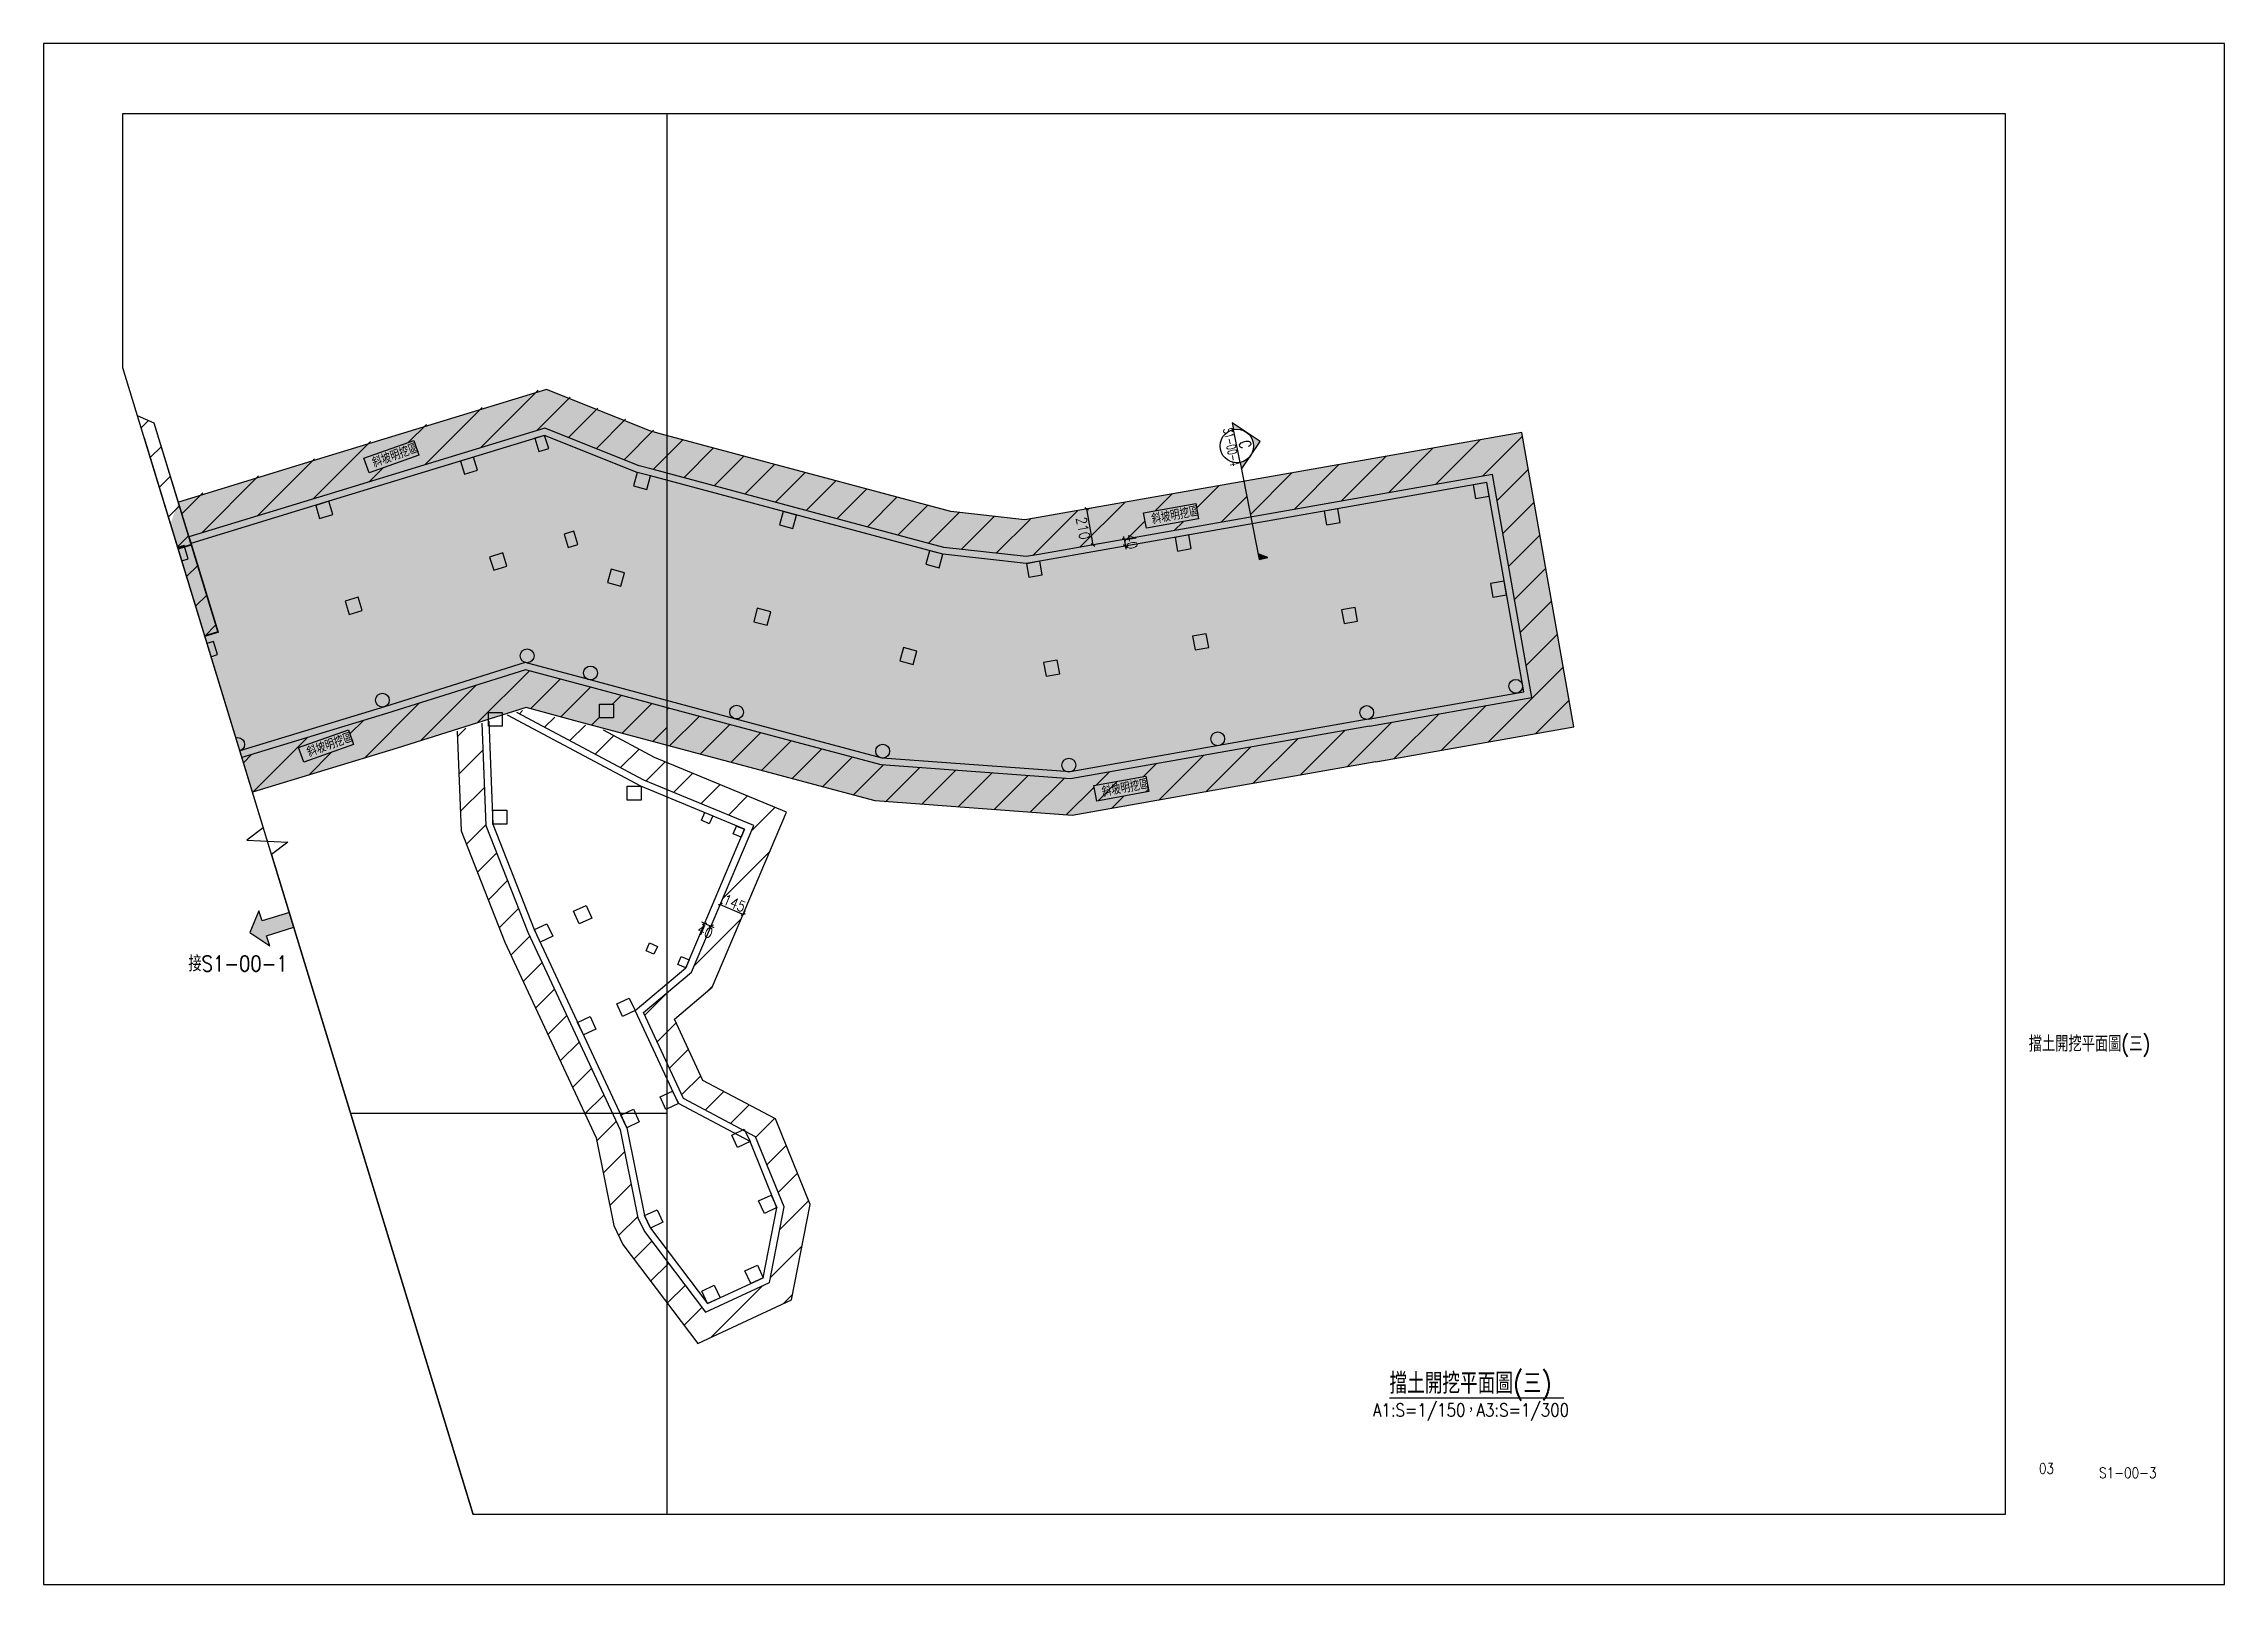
# Paper-space layout 'S1-00-3-擋土開挖平面圖(三)' of a CAD drawing. Header units: centimetres. Extents: x 0 to 84.1, y 0 to 59.4.
# The model-space entities are those that its viewports show. They can reach past a viewport. Long polylines and large blocks are cut down to what shows.
import ezdxf
from ezdxf.enums import TextEntityAlignment as Align

# ---------------------------------------------------------------- set-up
doc = ezdxf.new("R2010")
doc.units = ezdxf.units.CM
doc.linetypes.add('CENTER', pattern=[2, 1.25, -0.25, 0.25, -0.25])
doc.linetypes.add('HIDDEN', pattern=[0.375, 0.25, -0.125])
doc.layers.get('0').update_dxf_attribs({"color": 8})
for name, color, linetype in [('0S-COL-H', 8, 'HIDDEN'), ('0S-開挖', 3, 'Continuous'), ('1', 1, 'Continuous'), ('1S-TEXT', 7, 'Continuous'), ('detail', 1, 'Continuous'), ('DIM', 4, 'Continuous'), ('TEXT', 7, 'Continuous')]:
    doc.layers.add(name, color=color, linetype=linetype)
for name, color, linetype, plot in [('0S-frame', 8, 'Continuous', False), ('0S-繪圖區', 171, 'Continuous', False), ('MV', 8, 'Continuous', False)]:
    doc.layers.add(name, color=color, linetype=linetype, plot=plot)
doc.styles.add('ae', font='romans.shx', dxfattribs={"bigfont": 'chineset.shx'})
doc.styles.add('CHINA', font='romans.shx', dxfattribs={"width": 0.85, "bigfont": 'chineset.shx'})
doc.dimstyles.new('150', dxfattribs={"dimscale": 150, "dimtxt": 0.4, "dimasz": 0.12, "dimexe": 0.02, "dimexo": 0.14, "dimgap": 0.06, "dimtad": 2, "dimdec": 3, "dimdsep": 46, "dimtxsty": 'CHINA', "dimblk1": 'OBLIQUE', "dimblk2": 'OBLIQUE', "dimsah": 1, "dimcen": 0.5, "dimdle": 0.01, "dimclrd": 4, "dimclre": 4, "dimclrt": 4, "dimadec": 0, "dimazin": 0, "dimtfac": 1, "dimtdec": 1, "dimtix": 1, "dimtmove": 2, "dimatfit": 3, "dimfxl": 0.14, "dimtolj": 1, "dimtzin": 0, "dimarcsym": 0})

# ---------------------------------------------------------------- blocks, each defined once
blk = doc.blocks.new('0S-柱位-開挖')
for points in [[(8527, 4713), (8470, 4696), (8494, 4619), (8551, 4637), (8527, 4713)], [(8116, 4588), (8040, 4564), (8063, 4488), (8140, 4511), (8116, 4588)], [(9140, 4479), (9062, 4499), (9042, 4422), (9119, 4401), (9140, 4479)], [(13978, 4441), (13899, 4427), (13913, 4348), (13991, 4362), (13978, 4441)], [(7280, 4332), (7203, 4308), (7226, 4232), (7303, 4255), (7280, 4332)], [(9985, 4252), (9908, 4273), (9887, 4196), (9964, 4175), (9985, 4252)], [(13116, 4289), (13037, 4275), (13051, 4196), (13130, 4210), (13116, 4289)], [(6443, 4076), (6366, 4052), (6390, 3976), (6466, 3999), (6443, 4076)], [(8697, 4159), (8640, 4141), (8663, 4065), (8720, 4082), (8697, 4159)], [(10830, 4026), (10753, 4046), (10732, 3969), (10809, 3948), (10830, 4026)], [(12254, 4137), (12175, 4123), (12189, 4044), (12268, 4058), (12254, 4137)], [(8286, 4033), (8209, 4009), (8233, 3933), (8309, 3956), (8286, 4033)], [(8990, 3918), (8912, 3939), (8892, 3862), (8969, 3841), (8990, 3918)], [(11392, 3985), (11314, 3971), (11328, 3893), (11406, 3906), (11392, 3985)], [(14078, 3870), (13999, 3856), (14013, 3777), (14092, 3791), (14078, 3870)], [(7449, 3777), (7373, 3754), (7396, 3677), (7472, 3701), (7449, 3777)], [(9835, 3692), (9757, 3713), (9737, 3635), (9814, 3615), (9835, 3692)], [(13217, 3718), (13138, 3704), (13152, 3625), (13230, 3639), (13217, 3718)], [(12355, 3566), (12276, 3552), (12290, 3473), (12369, 3487), (12355, 3566)], [(6612, 3521), (6536, 3498), (6559, 3421), (6636, 3445), (6612, 3521)], [(10680, 3465), (10603, 3486), (10582, 3409), (10659, 3388), (10680, 3465)], [(11493, 3414), (11414, 3400), (11428, 3321), (11507, 3335), (11493, 3414)], [(8845, 3159), (8925, 3159), (8925, 3079), (8845, 3079)], [(8202, 3111), (8282, 3111), (8282, 3031), (8202, 3031)], [(9005, 2684), (9085, 2684), (9085, 2604), (9005, 2604)], [(8228, 2545), (8308, 2545), (8308, 2465), (8228, 2465)], [(9454, 2533), (9500, 2513), (9480, 2467), (9434, 2487)], [(9638, 2454), (9684, 2435), (9665, 2389), (9619, 2408)], [(8767, 1995), (8801, 1922), (8728, 1888), (8694, 1961)], [(8540, 1889), (8574, 1817), (8501, 1783), (8468, 1855)], [(9134, 1778), (9180, 1758), (9160, 1712), (9114, 1732)], [(9318, 1700), (9364, 1680), (9344, 1634), (9298, 1654)], [(9017, 1459), (9051, 1387), (8978, 1353), (8945, 1425)], [(8791, 1352), (8824, 1280), (8752, 1246), (8718, 1318)], [(9267, 921), (9301, 849), (9229, 815), (9195, 887)], [(9041, 816), (9075, 743), (9002, 709), (8968, 782)], [(9682, 701), (9716, 629), (9644, 595), (9610, 667)], [(9837, 319), (9871, 247), (9799, 213), (9765, 286)], [(9178, 235), (9212, 163), (9139, 129), (9105, 202)], [(9758, -86), (9792, -158), (9720, -192), (9686, -119)], [(9509, -202), (9543, -274), (9470, -308), (9437, -236)]]:
    blk.add_lwpolyline(points, close=True)
for centre in [(8426, 3438), (8793, 3339), (14145, 3262), (7589, 3182), (9638, 3113), (13283, 3110), (6752, 2926), (10483, 2887), (12421, 2958), (11560, 2806)]:
    blk.add_circle(centre, 40)
blk = doc.blocks.new('*U90')
at = {"layer": 'detail', "linetype": 'Continuous'}
h = blk.add_hatch(color=256, dxfattribs=at)
h.paths.add_polyline_path([(3699.5, 3449.3), (3655.4, 3493.4), (3611.3, 3449.3, -0.394082)])
h.paths.add_polyline_path([(3564, 3402), (3590.7, 3402, -0.189933), (3608.1, 3446.2)])
h.paths.add_polyline_path([(3746.8, 3402), (3702.7, 3446.2, -0.189933), (3720, 3402)])
blk.add_hatch(color=256, dxfattribs=at).paths.add_polyline_path([(4100.9, 3435.7), (4079.4, 3402), (4100.9, 3402)])
blk.add_line((3720, 3402.2), (3590.7, 3401.9), dxfattribs=at)
at = {"layer": 'detail', "linetype": 'CENTER'}
for p, q in [((3720, 3402), (4100.9, 3402)), ((4100.9, 3435.7), (4079.2, 3402.2)), ((4100.9, 3402), (4100.9, 3435.7))]:
    blk.add_line(p, q, dxfattribs=at)
at = {"layer": 'detail', "linetype": 'Continuous'}
blk.add_lwpolyline([(3720, 3402), (3746.8, 3402), (3655.4, 3493.4), (3564, 3402), (3590.7, 3402)], dxfattribs=at)
blk.add_circle((3655.4, 3402), 64.7, dxfattribs=at)
at = {"layer": 'detail', "linetype": 'Continuous', "style": 'CHINA', "flags": 8}
for tag, height, width, p in [('A', 45, 0.9, (3655.4, 3434.4)), ('S1-1', 35, 0.7, (3655.4, 3375.7))]:
    blk.add_attdef(tag, text='', height=height, dxfattribs=dict(at, width=width)).set_placement(p, align=Align.MIDDLE)
blk = doc.blocks.new('_Oblique')
at = {"color": 0, "linetype": 'ByBlock', "lineweight": -2}
blk.add_line((-0.5, -0.5), (0.5, 0.5), dxfattribs=at)
blk = doc.blocks.new('*D181')
at = {"layer": 'DIM', "color": 4, "lineweight": -2, "ltscale": 100}
for p, q in [((72473, 34067), (72470, 34084)), ((72472, 34067), (72476, 34067)), ((72473, 34067), (72480, 34027)), ((72479, 34027), (72483, 34028)), ((72480, 34027), (72483, 34010))]:
    blk.add_line(p, q, dxfattribs=at)
at = {"layer": 'DIM', "color": 4, "lineweight": -2, "ltscale": 100, "xscale": 18, "yscale": 18, "zscale": 18}
for p, rotation in [((72473, 34067), 279.9999999999936), ((72480, 34027), 99.99999999999363)]:
    blk.add_blockref('_Oblique', p, dxfattribs=dict(at, rotation=rotation))
at = {"layer": 'DIM', "color": 4, "ltscale": 100, "insert": (72515, 34054), "char_height": 60, "attachment_point": 5, "rotation": 280, "style": 'CHINA'}
blk.add_mtext('\\A1;40', dxfattribs=at)
blk = doc.blocks.new('*D182')
at = {"layer": 'DIM', "color": 4, "lineweight": -2, "ltscale": 100}
for p, q in [((70135, 31956), (70271, 31898)), ((70144, 31975), (70137, 31958)), ((70278, 31918), (70271, 31902))]:
    blk.add_line(p, q, dxfattribs=at)
at = {"layer": 'DIM', "color": 4, "lineweight": -2, "ltscale": 100, "xscale": 18, "yscale": 18, "zscale": 18}
for p, rotation in [((70136, 31956), 157.0000000000205), ((70270, 31899), 337.0000000000205)]:
    blk.add_blockref('_Oblique', p, dxfattribs=dict(at, rotation=rotation))
at = {"layer": 'DIM', "color": 4, "ltscale": 100, "insert": (70218, 31963), "char_height": 60, "attachment_point": 5, "rotation": 337, "style": 'CHINA'}
blk.add_mtext('\\A1;145', dxfattribs=at)
blk = doc.blocks.new('*D183')
at = {"layer": 'DIM', "color": 4, "lineweight": -2, "ltscale": 100}
for p, q in [((70046, 31845), (70029, 31852)), ((70045, 31842), (70045, 31842)), ((70046, 31845), (70083, 31830)), ((70082, 31827), (70082, 31827)), ((70083, 31830), (70099, 31822))]:
    blk.add_line(p, q, dxfattribs=at)
at = {"layer": 'DIM', "color": 4, "lineweight": -2, "ltscale": 100, "xscale": 18, "yscale": 18, "zscale": 18}
for p, rotation in [((70046, 31845), 337.0000000000141), ((70083, 31830), 157.0000000000141)]:
    blk.add_blockref('_Oblique', p, dxfattribs=dict(at, rotation=rotation))
at = {"layer": 'DIM', "color": 4, "ltscale": 100, "insert": (70049, 31801), "char_height": 60, "attachment_point": 5, "rotation": 337, "style": 'CHINA'}
blk.add_mtext('\\A1;40', dxfattribs=at)
blk = doc.blocks.new('*D184')
at = {"layer": 'DIM', "color": 4, "lineweight": -2, "ltscale": 100}
for p, q in [((72286, 34247), (72253, 34241)), ((72255, 34243), (72292, 34033)), ((72322, 34040), (72289, 34034))]:
    blk.add_line(p, q, dxfattribs=at)
at = {"layer": 'DIM', "color": 4, "lineweight": -2, "ltscale": 100, "xscale": 18, "yscale": 18, "zscale": 18}
for p, rotation in [((72256, 34242), 99.99999999999804), ((72292, 34035), 279.999999999998)]:
    blk.add_blockref('_Oblique', p, dxfattribs=dict(at, rotation=rotation))
at = {"layer": 'DIM', "color": 4, "ltscale": 100, "insert": (72235, 34131), "char_height": 60, "attachment_point": 5, "rotation": 280, "style": 'CHINA'}
blk.add_mtext('\\A1;210', dxfattribs=at)

msp = doc.modelspace()

# ---------------------------------------------------------------- hatches: boundary and pattern name
at = {"layer": '0S-開挖', "ltscale": 100}
h = msp.add_hatch(dxfattribs=at)
h.set_pattern_fill('ANSI31', color=256, scale=50)
h.set_pattern_definition([(45, (29888.74, 30591.84), (-112.2532, 112.2532), [])])
h.paths.add_polyline_path([(59213.3818, 33879.0709), (59278.6989, 35090.0646, -0.0813979231), (59338.1512, 35335.2495), (59404.9303, 35493.0537, -0.3031550861), (60360.625, 36121.619), (60613.1892, 36119.87, -0.080104346), (61001.2009, 36055.6762), (61160.5677, 36431.1209), (62055.3417, 38539.0768), (65868.0747, 36920.668), (65235.0904, 35429.4504), (66861.9289, 34738.8973), (67231.1823, 33531.1239), (65982.4442, 33149.3464), (66358.1789, 31920.3836), (65584.3484, 31683.8972), (65470.4331, 31415.5301), (65407.6802, 31142.0653), (65329.7068, 31159.9581), (65311.814, 31081.9847), (65389.7874, 31064.0919), (65407.6802, 31142.0653), (65407.6802, 30591.8375), (65397.3721, 30591.8375), (65397.3721, 30671.8375), (65317.3721, 30671.8375), (65317.3721, 30591.8375), (65042.3721, 30591.8375), (65042.3721, 30671.8375), (64962.3721, 30671.8375), (64962.3721, 30591.8375), (64828.0178, 30591.8375), (64828.0178, 30659.6306), (64778.0199, 30659.6306), (64778.0199, 30751.1847), (64828.0178, 30751.1847), (64828.0178, 30871.1847), (64778.0199, 30871.1847), (64778.0199, 30962.7389), (64828.0178, 30962.7389), (64828.0178, 31082.7389), (64778.0199, 31082.7389), (64778.0199, 31174.293), (64828.0178, 31174.293), (64828.0178, 31294.293), (64821.4724, 31294.293), (65178.2966, 32134.9161), (65671.3872, 32285.6069), (65657.111, 32332.3017, 2.0815634979), (65638.8517, 32392.0247), (65493.0232, 32869.0044), (65555.183, 32888.0085), (65531.7933, 32964.5129), (65469.6333, 32945.5087), (65323.4464, 33423.6608), (65385.6074, 33442.6653), (65362.2177, 33519.1697), (65300.0565, 33500.1651), (65295.671, 33514.5092), (66544.4102, 33896.2871), (66410.9456, 34332.8303), (64513.9107, 35138.0752), (65146.8949, 36629.2924), (62346.7173, 37817.8971), (61666.8454, 36216.2188), (61381.6117, 35544.2502), (61226.7572, 35179.4359, 0.2883406037), (60610.274, 35569.877), (60356.8163, 35571.6322, 0.3031550861), (59911.444, 35278.7085), (59844.6649, 35120.9044, 0.0813979231), (59827.1341, 35048.6063), (59827.0781, 35047.7409), (59783.3156, 34234.6465), (60657.3684, 33863.6331), (60626.1099, 33789.9927), (60672.1352, 33770.4562), (60640.8767, 33696.8158), (60594.8515, 33716.3523), (60547.9637, 33605.8917), (60593.989, 33586.3552), (60593.008, 33584.0442), (60593.008, 33584.0398), (60543.008, 33584.0398), (60543.008, 33464.0398), (60593.008, 33464.0398), (60593.008, 33386.3136), (60543.008, 33386.3136), (60543.008, 33314.678), (59213.3818, 33879.0709)])
h.paths.add_polyline_path([(59414.1307, 34064.8074), (59693.7172, 33939.5481), (59730.9326, 34022.6151), (59451.346, 34147.8744)], flags=16)
h.paths.add_polyline_path([(65389.2506, 34986.7759), (65668.8371, 34861.5166), (65706.0525, 34944.5836), (65426.4659, 35069.8429)], flags=16)
h.paths.add_polyline_path([(63975.1975, 37337.5645), (64254.7841, 37212.3052), (64291.9994, 37295.3722), (64012.4129, 37420.6315)], flags=16)
h.paths.add_polyline_path([(61218.9874, 36119.51), (61498.5739, 35994.2507), (61535.7893, 36077.3177), (61256.2027, 36202.577)], flags=16)
h.paths.add_polyline_path([(66122.48, 33751.6052), (66198.9844, 33774.9949), (66222.3741, 33698.4905), (66145.8697, 33675.1008)], flags=16)
h.paths.add_polyline_path([(66959.2467, 34007.4304), (66982.6364, 33930.9261), (67059.1408, 33954.3158), (67035.751, 34030.8202)], flags=16)
h.paths.add_polyline_path([(65133.148, 31861.8606), (65211.1214, 31843.9678), (65229.0142, 31921.9412), (65151.0408, 31939.834)], flags=16)
h.paths.add_polyline_path([(64956.814, 31081.9847), (65034.7874, 31064.0919), (65052.6802, 31142.0653), (64974.7068, 31159.9581)], flags=16)
h.paths.add_polyline_path([(65487.9317, 31849.4713), (65565.9051, 31831.5785), (65583.7979, 31909.5518), (65505.8246, 31927.4447)], flags=16)
h.paths.add_polyline_path([(65655.1078, 34871.3314), (65412.3568, 34980.0878), (65448.132, 35059.9401), (65690.883, 34951.1837)], flags=8)
h.paths.add_polyline_path([(61484.8447, 36004.0655), (61242.0937, 36112.8219), (61277.8688, 36192.6742), (61520.6198, 36083.9178)], flags=8)
h.paths.add_polyline_path([(64241.0548, 37222.12), (63998.3038, 37330.8764), (64034.0789, 37410.7287), (64276.8299, 37301.9723)], flags=8)
h.paths.add_polyline_path([(59679.9879, 33949.3629), (59437.237, 34058.1193), (59473.0121, 34137.9716), (59715.7631, 34029.2152)], flags=8)
h = msp.add_hatch(dxfattribs=at)
h.set_pattern_fill('ANSI31', color=256, scale=50)
h.set_pattern_definition([(45, (-38405.7, 8486.74), (-112.2532, 112.2532), [])])
h.paths.add_polyline_path([(72297.6586, 32642.8348), (72313.8359, 32553.2613), (72615.3219, 32607.7111), (72599.1445, 32697.2845)], flags=16)
h.paths.add_polyline_path([(67696.4071, 32863.1343), (67726.8816, 32777.3647), (68015.5644, 32879.9356), (67985.0899, 32965.7052)], flags=16)
h.paths.add_polyline_path([(69438.0987, 33033.8375), (69518.0987, 33033.8375), (69518.0987, 33113.8375), (69438.0987, 33113.8375)], flags=16)
h.paths.add_polyline_path([(67063.0684, 34080.9996), (66998.7466, 34291.3867), (67796.501, 34535.2846), (69132.0456, 34943.6019), (69737.5839, 34701.3674), (69799.931, 34684.6616), (69827.2905, 34677.3306), (69827.2905, 34449.5699), (69742.9908, 34472.1579), (69668.0132, 34492.2481), (69122.2723, 34710.5617), (67860.8228, 34324.8976)])
h.paths.add_polyline_path([(68074.2958, 34536.2688), (68104.7703, 34450.4993), (68393.453, 34553.0702), (68362.9786, 34638.8397)], flags=16)
h.paths.add_polyline_path([(72585.5311, 34220.152), (72601.7085, 34130.5785), (72903.1945, 34185.0282), (72887.0171, 34274.6017)], flags=16)
h.paths.add_polyline_path([(72598.4488, 32608.0614), (72336.6836, 32560.7855), (72321.1323, 32646.8924), (72582.8975, 32694.1684)], flags=8)
h.paths.add_polyline_path([(67998.8574, 32877.548), (67748.2086, 32788.4908), (67718.9135, 32870.9411), (67969.5623, 32959.9982)], flags=24)
h.paths.add_polyline_path([(68376.7461, 34550.6825), (68126.0973, 34461.6254), (68096.8022, 34544.0756), (68347.451, 34633.1328)], flags=24)
h.paths.add_polyline_path([(72886.3214, 34185.3786), (72624.5562, 34138.1027), (72609.0049, 34224.2096), (72870.7701, 34271.4856)], flags=8)
h.paths.add_polyline_path([(73205.7819, 34195.9775), (71978.4681, 33979.569), (71905.3623, 33966.6785), (71430.458, 34020.0024), (69827.2905, 34449.5699), (69827.2905, 34666.9779), (71469.5697, 34226.9305), (71898.71, 34178.7451), (71942.002, 34186.3786), (73165.2183, 34402.0647)])
h.paths.add_polyline_path([(67368.811, 32804.6183), (68205.9858, 33060.5694), (69009.477, 33312.4905), (69365.3008, 33217.1478), (69827.2905, 33093.3581), (69827.2905, 32875.9501), (69310.9494, 33014.3032), (69014.072, 33093.8513), (68874.6455, 33050.1365), (68874.6455, 33066.3063), (68794.6455, 33066.3063), (68794.6455, 33025.0538), (68268.0989, 32859.964), (67430.2091, 32603.7943), (66679.743, 32374.3538), (66679.743, 32593.9491)])
h = msp.add_hatch(dxfattribs=at)
h.set_pattern_fill('ANGLE', color=256)
h.set_pattern_definition([(0, (142019.539, 56122.796), (0, 6.985), [5.08, -1.905]), (90, (142019.539, 56122.796), (-6.985, 4e-16), [5.08, -1.905])])
edge = h.paths.add_edge_path()
edge.add_line((66258.7376, 32245.6387), (66593.4426, 32347.9691))
edge.add_line((66593.4426, 32347.9691), (67430.2091, 32603.7943))
edge.add_line((67430.2091, 32603.7943), (68268.0989, 32859.964))
edge.add_line((68268.0989, 32859.964), (68893.7562, 33056.1283))
edge.add_line((68893.7562, 33056.1283), (69014.072, 33093.8513))
edge.add_line((69014.072, 33093.8513), (69310.9482, 33014.3036))
edge.add_line((69310.9482, 33014.3036), (69310.9482, 33014.3036))
edge.add_line((69310.9482, 33014.3036), (70156.2619, 32787.8024))
edge.add_line((70156.2619, 32787.8024), (71031.6824, 32553.988))
edge.add_line((71031.6824, 32553.988), (72172.3646, 32470.3097))
edge.add_line((72172.3646, 32470.3097), (73064.7349, 32627.6587))
edge.add_line((73064.7349, 32627.6587), (73928.1608, 32779.9428))
edge.add_line((73928.1608, 32779.9428), (75073.7379, 32981.8872))
edge.add_line((75073.7379, 32981.8872), (74773.3243, 34685.6171))
edge.add_line((74773.3243, 34685.6171), (71942.002, 34186.3786))
edge.add_line((71942.002, 34186.3786), (71898.71, 34178.7451))
edge.add_line((71898.71, 34178.7451), (71469.5697, 34226.9305))
edge.add_line((71469.5697, 34226.9305), (69797.3428, 34675.0023))
edge.add_line((69797.3428, 34675.0023), (69734.4216, 34691.862))
edge.add_line((69734.4216, 34691.862), (69131.6014, 34933.0091))
edge.add_line((69131.6014, 34933.0091), (67799.4247, 34525.7216))
edge.add_line((67799.4247, 34525.7216), (67001.6704, 34281.8236))
h = msp.add_hatch(dxfattribs=at)
h.set_pattern_fill('ANSI31', color=256, scale=50)
h.set_pattern_definition([(45, (-35258.15, 8593.15), (-112.2532, 112.2532), [])])
h.paths.add_polyline_path([(69827.2905, 33093.3581), (70210.5325, 32990.6687), (71066.7672, 32761.9785), (72161.6499, 32681.66), (73028.2643, 32834.4675), (73891.6856, 32986.7508), (74830.4605, 33152.2398), (74602.9808, 34442.3414), (73205.7819, 34195.9775), (73165.2183, 34402.0647), (74773.3243, 34685.6171), (75073.7379, 32981.8872), (73928.1608, 32779.9428), (73064.7349, 32627.6587), (72172.3646, 32470.3097), (71031.6824, 32553.988), (70156.2619, 32787.8024), (69827.2905, 32875.9501)])
h.paths.add_polyline_path([(72297.6586, 32642.8348), (72313.8359, 32553.2613), (72615.3219, 32607.7111), (72599.1445, 32697.2845)], flags=16)
h.paths.add_polyline_path([(72598.4488, 32608.0614), (72336.6836, 32560.7855), (72321.1323, 32646.8924), (72582.8975, 32694.1684)], flags=8)
h = msp.add_hatch(dxfattribs=at)
h.set_pattern_fill('ANSI31', color=256, scale=50)
h.set_pattern_definition([(45, (39288.83, 29416.06), (-112.2532, 112.2532), [])])
h.paths.add_polyline_path([(69756.6881, 32806.1485), (70520.3006, 32489.3196), (70090.2289, 31476.1342), (69870.9342, 31291.185), (70035.5611, 30938.1414), (70455.3534, 30715.6593), (70656.1084, 30220.4774), (70548.6746, 29669.0551), (70006.1265, 29416.0627), (69572.87, 29988.0054), (69521.4957, 30098.1779), (69418.1147, 30605.9081), (68890.5967, 31737.1741), (68637.2318, 32381.5189), (68613.8849, 32957.8994), (68757.184, 33002.8284), (68781.1232, 32411.8218), (69023.9021, 31794.3989), (69556.7774, 30651.6441), (69660.1584, 30143.9139), (69697.7657, 30063.2649), (70050.9903, 29596.9725), (70420.4718, 29769.2632), (70505.5462, 30205.9221), (70340.81, 30612.26), (70281.1724, 30643.8668), (70275.4024, 30656.2406), (70266.0518, 30651.8804), (69924.6963, 30832.7926), (69692.62, 31330.4818), (69970.2825, 31564.6573), (70329.7086, 32411.4123), (69694.6807, 32674.8904), (68959.7037, 33066.3251), (69014.2908, 33083.4399), (69308.3612, 33004.644), (69460.5531, 32963.8643)])
h = msp.add_hatch(dxfattribs=at)
h.set_pattern_fill('ANSI31', color=256, scale=50)
h.set_pattern_definition([(45, (-38888.1, 8358.92), (-112.2532, 112.2532), [])])
h.paths.add_polyline_path([(66261.6614, 32236.0757), (66197.3391, 32446.4626), (66532.0443, 32548.793), (66679.743, 32593.9491), (66679.743, 32363.8969), (66596.3663, 32338.4061)])

# ---------------------------------------------------------------- linework, layer by layer
at = {"layer": '0S-繪圖區', "color": 11, "ltscale": 100}
msp.add_lwpolyline([(58937.2905, 38847.3467), (69827.2905, 38847.3467), (69827.2905, 30747.3467), (58937.2905, 30747.3467)], close=True, dxfattribs=at)
at = {"layer": '0S-繪圖區', "ltscale": 100}
for points in [[(58937.2905, 36528.4771), (69827.2905, 36528.4771), (69827.2905, 28428.4771), (58937.2905, 28428.4771)], [(66679.743, 36528.4771), (77569.743, 36528.4771), (77569.743, 28428.4771), (66679.743, 28428.4771)]]:
    msp.add_lwpolyline(points, close=True, dxfattribs=at)
at = {"layer": '0S-開挖'}
for points in [[(67074.7633, 34042.7474), (66861.9289, 34738.8973), (65235.0904, 35429.4504), (65868.0747, 36920.668), (62055.3417, 38539.0768), (61160.5677, 36431.1209), (61001.2009, 36055.6762, 0.080104346), (60613.1892, 36119.87), (60360.625, 36121.619, 0.3031550861), (59404.9303, 35493.0537), (59338.1512, 35335.2495, 0.0813979231), (59278.6989, 35090.0646)], [(65470.4331, 31415.5301), (65584.3484, 31683.8972), (66358.1789, 31920.3836), (65982.4442, 33149.3464), (67231.1823, 33531.1239), (66861.9289, 34738.8973), (65235.0904, 35429.4504), (65868.0747, 36920.668), (62055.3417, 38539.0768), (61160.5677, 36431.1209), (61001.2009, 36055.6762, 0.080104346), (60613.1892, 36119.87), (60360.625, 36121.619, 0.3031550861), (59404.9303, 35493.0537), (59338.1512, 35335.2495, 0.0813979231), (59278.6989, 35090.0646)]]:
    msp.add_lwpolyline(points, format="xyb", dxfattribs=at)
at = {"layer": '0S-開挖', "ltscale": 100}
for points in [[(73928.1393, 32779.939), (75073.7379, 32981.8872), (74773.3243, 34685.6171), (71942.002, 34186.3786), (71898.71, 34178.7451), (71469.5697, 34226.9305), (69797.3428, 34675.0023), (69734.4216, 34691.862), (69131.6014, 34933.0091), (67799.4247, 34525.7216), (67001.6704, 34281.8236)], [(73891.6822, 32986.7502), (74830.4605, 33152.2398), (74602.9808, 34442.3414), (71978.4681, 33979.569), (71905.3623, 33966.6785), (71430.458, 34020.0024), (69742.9908, 34472.1579), (69668.0132, 34492.2481), (69122.2723, 34710.5617), (67860.8228, 34324.8976), (67063.0684, 34080.9996)], [(73884.738, 33026.1428), (74784.122, 33184.6879), (74570.5344, 34396.0031), (71985.4141, 33940.1767), (71906.6294, 33926.2848), (71423.0082, 33980.5875), (69732.638, 34433.5209), (69655.3639, 34454.2264), (69120.4953, 34668.1907), (67872.5177, 34286.6454), (67074.7633, 34042.7474)], [(73884.738, 33026.1428), (73021.3175, 32873.8597), (72159.609, 32721.9172), (71073.45, 32801.5958), (70220.8697, 33029.3099), (69375.6535, 33255.7849), (69008.6017, 33354.1361), (68194.1548, 33098.7799), (67357.1161, 32842.8705), (66520.3494, 32587.0452), (66185.6442, 32484.7147)], [(73891.6856, 32986.7508), (73028.2643, 32834.4675), (72161.6499, 32681.66), (71066.7672, 32761.9785), (70210.5325, 32990.6687), (69365.3008, 33217.1478), (69365.3008, 33217.1478), (69009.477, 33312.4905), (68205.9858, 33060.5694), (67368.811, 32804.6183), (66532.0443, 32548.793), (66197.3391, 32446.4626)], [(73928.1608, 32779.9428), (73064.7349, 32627.6587), (72172.3646, 32470.3097), (71031.6824, 32553.988), (70156.2619, 32787.8024), (69310.9494, 33014.3032), (69310.9494, 33014.3032), (69014.072, 33093.8513), (68268.0989, 32859.964), (67430.2091, 32603.7943), (66593.4426, 32347.9691), (66258.7376, 32245.6387)], [(68757.184, 33002.8284), (68781.1232, 32411.8218), (69023.9021, 31794.3989), (69556.7774, 30651.6441), (69660.1584, 30143.9139), (69697.7657, 30063.2649), (70050.9903, 29596.9725), (70420.4718, 29769.2632), (70505.5462, 30205.9221), (70340.81, 30612.26), (69924.6963, 30832.7926), (69692.62, 31330.4818), (69970.2825, 31564.6573), (70329.7086, 32411.4123), (69694.6807, 32674.8904), (68959.7037, 33066.3251)], [(68613.8849, 32957.8994), (68637.2318, 32381.5189), (68890.5967, 31737.1741), (69418.1147, 30605.9081), (69521.4957, 30098.1779), (69572.87, 29988.0054), (70006.1265, 29416.0627), (70548.6746, 29669.0551), (70656.1084, 30220.4774), (70455.3534, 30715.6593), (70035.5611, 30938.1414), (69870.9342, 31291.185), (70090.2289, 31476.1342), (70520.3006, 32489.3196), (69756.6881, 32806.1485), (69460.5531, 32963.8643)], [(68796.7147, 33015.2226), (68820.8174, 32420.1813), (69060.676, 31810.1851), (69595.0292, 30664.261), (69698.4102, 30156.5308), (69732.2197, 30084.0262), (70063.3665, 29646.8786), (70385.1055, 29796.9068), (70464.0118, 30201.9068), (70309.2118, 30583.736), (69894.1129, 30803.7308), (69643.4299, 31341.3223), (69937.1938, 31589.0775), (70277.1315, 32389.9206), (69677.5752, 32638.6813), (68906.1422, 33049.5317)]]:
    msp.add_lwpolyline(points, dxfattribs=at)
at = {"layer": '1', "linetype": 'HIDDEN', "ltscale": 150, "const_width": 10}
msp.add_lwpolyline([(67063.0684, 34080.9996), (67231.1823, 33531.1239), (65982.4451, 33149.3436), (66358.1789, 31920.3836), (65584.3484, 31683.8972), (65470.4331, 31415.5301), (65407.6802, 31142.0653), (65407.6802, 30591.8375), (64778.0199, 30591.8375), (64778.0199, 31294.2974), (65148.7655, 32167.7174), (65621.4217, 32312.2241), (65259.6142, 33495.6431), (67076.956, 34035.5754)], dxfattribs=at)
at = {"layer": '1S-TEXT', "linetype": 'Continuous'}
for points in [[(68074.2958, 34536.2688), (68362.9786, 34638.8397), (68393.453, 34553.0702), (68104.7703, 34450.4993)], [(72585.5311, 34220.152), (72887.0171, 34274.6017), (72903.1945, 34185.0282), (72601.7085, 34130.5785)], [(67696.4071, 32863.1343), (67985.0899, 32965.7052), (68015.5644, 32879.9356), (67726.8816, 32777.3647)], [(72297.6586, 32642.8348), (72599.1445, 32697.2845), (72615.3219, 32607.7111), (72313.8359, 32553.2613)]]:
    msp.add_lwpolyline(points, close=True, dxfattribs=at)

# ---------------------------------------------------------------- block references
at = {"layer": '0S-COL-H', "ltscale": 100}
msp.add_blockref('0S-柱位-開挖', (60593.0059, 29954.9682), dxfattribs=at)
at = {"layer": 'detail', "linetype": 'Continuous'}
ref = msp.add_blockref('*U90', (67058.9927, 39001.2207), dxfattribs=dict(at, xscale=1.5, yscale=1.5, zscale=1.5, rotation=281.1350453548483))
ref.add_attrib('S1-1', 'S1-00-4', dxfattribs={"linetype": 'Continuous', "height": 52.5, "rotation": 281.13504535, "style": 'CHINA', "width": 0.65, "flags": 8}).set_placement((73093.0798, 34600.6382), align=Align.MIDDLE)
ref.add_attrib('A', 'C', dxfattribs={"linetype": 'Continuous', "height": 67.5, "rotation": 281.13504535, "style": 'CHINA', "width": 0.7, "flags": 8}).set_placement((73172.4859, 34616.2675), align=Align.MIDDLE)

# ---------------------------------------------------------------- texts
at = {"layer": '1S-TEXT', "color": 7, "linetype": 'Continuous', "style": 'CHINA', "width": 0.8}
for rotation, p in [(739.56046188, (68135.6281, 34479.6039)), (1090.23751844, (72636.8737, 34154.2997)), (739.56046188, (67757.7394, 32806.4693)), (1090.23751844, (72349.0011, 32576.9825))]:
    msp.add_text('斜坡明挖區', height=60, rotation=rotation, dxfattribs=at).set_placement(p)

# ---------------------------------------------------------------- dimensions: what is measured, and where the dimension line sits
at = {"layer": 'DIM', "ltscale": 100}
for p1, p2, distance, picture, middle in [((72306.684, 34250.6819), (72343.1501, 34043.8723), -51.9352, '*D184', (72235.3634, 34131.4863)), ((72451.2604, 34062.935), (72458.2063, 34023.5427), 22.0827, '*D181', (72514.888, 34053.8458)), ((70136.2857, 31955.7365), (70269.759, 31899.0805), 0, '*D182', (70218.2609, 31963.3082)), ((70052.8864, 31861.6322), (70089.7066, 31846.0029), -17.8927, '*D183', (70049.0667, 31801.4475))]:
    dim = msp.add_aligned_dim(p1=p1, p2=p2, distance=distance, dimstyle='150', dxfattribs=at)
    dim.commit()
    dim.dimension.update_dxf_attribs({"geometry": picture, "text_midpoint": middle})

psp = doc.layouts.new('S1-00-3-擋土開挖平面圖(三)')

# ---------------------------------------------------------------- hatches: boundary and pattern name
at = {"layer": '1S-TEXT', "ltscale": 100}
h = psp.add_hatch(color=256, dxfattribs=at)
h.dxf.hatch_style = 1
h.paths.add_polyline_path([(8.718, 24.619), (8.599, 25.009), (9.652, 25.331), (9.477, 25.905), (8.423, 25.583), (8.304, 25.973), (7.958, 25.127)])

# ---------------------------------------------------------------- linework, layer by layer
at = {"layer": '0S-frame', "ltscale": 100}
psp.add_lwpolyline([(0, 0), (84.1, 0), (84.1, 59.4), (0, 59.4)], close=True, dxfattribs=at)
at = {"layer": 'MV', "ltscale": 100}
psp.add_lwpolyline([(3.05, 56.7), (75.65, 56.7), (75.65, 2.7), (16.563, 2.7), (3.05, 46.9), (3.05, 56.7)], close=True, dxfattribs=at)
at = {"layer": 'TEXT', "linetype": 'Continuous'}
psp.add_lwpolyline([(3.874, 44.206), (8.47, 29.172), (7.84, 28.697), (9.416, 28.614), (8.786, 28.139), (16.563, 2.7)], dxfattribs=at)
psp.add_lwpolyline([(8.718, 24.619), (8.599, 25.009), (9.652, 25.331), (9.477, 25.905), (8.423, 25.583), (8.304, 25.973), (7.958, 25.127)], close=True, dxfattribs=at)

# ---------------------------------------------------------------- texts
at = {"layer": '1S-TEXT', "linetype": 'Continuous', "style": 'CHINA', "width": 0.85}
for s, height, p in [('接S1-00-1', 0.6, (5.583, 23.632)), ('%%U擋土開挖平面圖(三) ', 0.8, (51.904, 7.352)), ('A1:S=1/150，A3:S=1/300', 0.5, (51.263, 6.473))]:
    psp.add_text(s, height=height, dxfattribs=at).set_placement(p)
at = {"layer": 'TEXT', "style": 'ae', "width": 0.85}
for s, height, p in [('擋土開挖平面圖(三)', 0.6, (76.556, 20.542)), ('03', 0.4, (76.949, 4.267)), ('S1-00-3', 0.4, (79.268, 4.1))]:
    psp.add_text(s, height=height, dxfattribs=at).set_placement(p)

# ---------------------------------------------------------------- viewports
at = {"layer": 'MV', "ltscale": 100, "view_target_point": (-871443840.7232, 0)}
vp = psp.add_viewport(center=(39.35, 29.7), size=(72.6, 54), view_center_point=(871515965.4662, 32478.4771), view_height=8100, dxfattribs=at)
vp.dxf.flags = 0x10000  # cut along an outline
vp.dxf.clipping_boundary_handle = psp.add_lwpolyline([(3.05, 56.7), (75.65, 56.7), (75.65, 2.7), (16.563, 2.7), (3.05, 46.9), (3.05, 56.7)], format="xyb", close=True, dxfattribs={"invisible": 1}).dxf.handle

doc.saveas('drawing.dxf')
